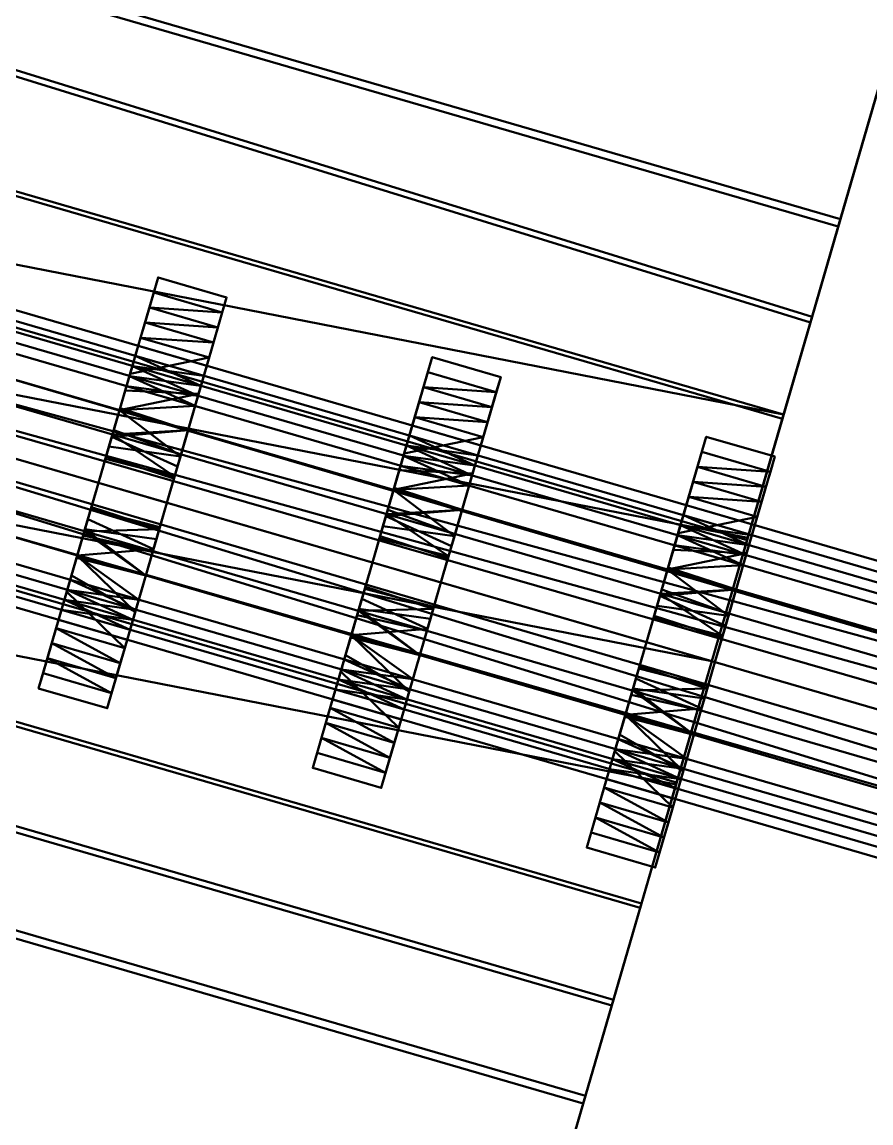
# Model space of a CAD drawing. Header units: inches. Extents: x -1654 to 1344, y -1538 to 36.
# Drawn here: x 183.586 to 186.561, y -534.3 to -530.44 of the extents above; entities that cross this region are included whole.
import ezdxf

# ---------------------------------------------------------------- set-up
doc = ezdxf.new("R2010")
doc.units = ezdxf.units.IN
doc.header["$MEASUREMENT"] = 0
doc.layers.add('M-EQPT', color=2, linetype='Continuous', lineweight=50)

# ---------------------------------------------------------------- blocks, each defined once
blk = doc.blocks.new('Pump - Base Mounted - 100 GPM - 130 Foot Head-855942-_3D_')
at = {"layer": 'M-EQPT'}
mesh = blk.add_polyface(dxfattribs=at)
corners = [(-20, -58, 4), (0, -58, 4), (0, 0, 4), (-20, 0, 4)]
mesh.append_faces([[corners[k] for k in face] for face in [(0, 1, 2, 3)]])
mesh = blk.add_polyface(dxfattribs=at)
corners = [(-20, -58), (-20, -58, 4), (-20, 0, 4), (-20, 0)]
mesh.append_faces([[corners[k] for k in face] for face in [(3, 0, 1, 2)]])
mesh = blk.add_polyface(dxfattribs=at)
corners = [(-19.75, -58), (-20, -58), (-20, 0), (-19.75, 0)]
mesh.append_faces([[corners[k] for k in face] for face in [(3, 0, 1, 2)]])
mesh = blk.add_polyface(dxfattribs=at)
corners = [(-19.75, -58, 3.75), (-19.75, -58), (-19.75, 0), (-19.75, 0, 3.75)]
mesh.append_faces([[corners[k] for k in face] for face in [(3, 0, 1, 2)]])
mesh = blk.add_polyface(dxfattribs=at)
corners = [(-0.25, -58, 3.75), (-19.75, -58, 3.75), (-19.75, 0, 3.75), (-0.25, 0, 3.75)]
mesh.append_faces([[corners[k] for k in face] for face in [(0, 1, 2, 3)]])
mesh = blk.add_polyface(dxfattribs=at)
corners = [(-16.9575, -28, 4.0125), (-16.9575, -32.9888, 4.0125), (-11.6142, -32.9888, 16.233), (-11.6142, -28, 16.233)]
mesh.append_faces([[corners[k] for k in face] for face in [(3, 0, 1, 2)]])
mesh = blk.add_polyface(dxfattribs=at)
corners = [(-16.9288, -32.9888, 4), (-16.9288, -28, 4), (-11.5871, -28, 16.217), (-11.5871, -32.9888, 16.217)]
mesh.append_faces([[corners[k] for k in face] for face in [(0, 1, 2, 3)]])
mesh = blk.add_polyface(dxfattribs=at)
corners = [(-8.3858, -28, 16.233), (-9.0996, -28, 16.8208), (-10, -28, 17.0312), (-10.9004, -28, 16.8208), (-11.6142, -28, 16.233), (-11.6142, -32.9888, 16.233), (-10.9004, -32.9888, 16.8208), (-10, -32.9888, 17.0312), (-9.0996, -32.9888, 16.8208), (-8.3858, -32.9888, 16.233), (-11.2573, -28, 16.5269), (-11.2573, -32.9888, 16.5269), (-10.4502, -28, 16.926), (-10.4502, -32.9888, 16.926), (-8.6543, -28, 16.4541), (-8.7427, -32.9888, 16.5269), (-9.5498, -32.9888, 16.926), (-9.5498, -28, 16.926)]
mesh.append_faces([[corners[k] for k in face] for face in [(14, 15, 9, 0)]], dxfattribs={"vtx0": -1})
mesh.append_faces([[corners[k] for k in face] for face in [(10, 11, 6, 3), (1, 8, 15, 14), (7, 2, 12), (2, 7, 16), (8, 1, 17)]], dxfattribs={"vtx0": -1, "vtx2": -1})
mesh.append_faces([[corners[k] for k in face] for face in [(5, 11, 10, 4)]], dxfattribs={"vtx1": -1})
mesh.append_faces([[corners[k] for k in face] for face in [(6, 13, 3)]], dxfattribs={"vtx1": -1, "vtx2": -1})
mesh.append_faces([[corners[k] for k in face] for face in [(12, 3, 13, 7), (16, 8, 17, 2)]], dxfattribs={"vtx1": -1, "vtx3": -1})
mesh = blk.add_polyface(dxfattribs=at)
corners = [(-8.4129, -32.9888, 16.217), (-9.1151, -32.9888, 16.7936), (-10, -32.9888, 17), (-10.8849, -32.9888, 16.7936), (-11.5871, -32.9888, 16.217), (-11.5871, -28, 16.217), (-10.8849, -28, 16.7936), (-10, -28, 17), (-9.1151, -28, 16.7936), (-8.4129, -28, 16.217), (-11.236, -28, 16.5053), (-11.236, -32.9888, 16.5053), (-10.4424, -28, 16.8968), (-10.4424, -32.9888, 16.8968), (-8.6755, -28, 16.4326), (-8.764, -32.9888, 16.5053), (-9.5576, -32.9888, 16.8968), (-9.5576, -28, 16.8968)]
mesh.append_faces([[corners[k] for k in face] for face in [(0, 15, 14, 9)]], dxfattribs={"vtx1": -1})
mesh.append_faces([[corners[k] for k in face] for face in [(12, 7, 2, 13), (3, 11, 10, 6), (13, 3, 6, 12), (16, 2, 7, 17), (15, 1, 8, 14), (17, 8, 1, 16)]], dxfattribs={"vtx1": -1, "vtx3": -1})
mesh.append_faces([[corners[k] for k in face] for face in [(4, 5, 10, 11)]], dxfattribs={"vtx2": -1})
mesh = blk.add_polyface(dxfattribs=at)
corners = [(-8.4129, -32.9888, 16.217), (-8.4129, -28, 16.217), (-3.0712, -28, 4), (-3.0712, -32.9888, 4)]
mesh.append_faces([[corners[k] for k in face] for face in [(3, 0, 1, 2)]])
mesh = blk.add_polyface(dxfattribs=at)
corners = [(-8.3858, -28, 16.233), (-8.3858, -32.9888, 16.233), (-3.0425, -32.9888, 4.0125), (-3.0425, -28, 4.0125)]
mesh.append_faces([[corners[k] for k in face] for face in [(0, 1, 2, 3)]])
mesh = blk.add_polyface(dxfattribs=at)
corners = [(-10, -30, 15.5), (-10.3536, -30, 15.3536), (-10.5, -30, 15), (-10.3536, -30, 14.6464), (-10, -30, 14.5), (-10, -35, 14.5), (-10.3536, -35, 14.6464), (-10.5, -35, 15), (-10.3536, -35, 15.3536), (-10, -35, 15.5), (-10.154, -35, 14.5638), (-10.1768, -30, 14.5732), (-10.0884, -30, 14.5366), (-10.4268, -30, 14.8232), (-10.4268, -35, 14.8232), (-10.4634, -35, 14.9116), (-10.1768, -35, 15.4268), (-10.1768, -30, 15.4268), (-10.2652, -30, 15.3902), (-10.4268, -35, 15.1768), (-10.4268, -30, 15.1768), (-10.4634, -30, 15.0884), (-10.2538, -35, 14.6051), (-10.3902, -30, 14.7348), (-10.3902, -35, 14.7348), (-10.4634, -30, 14.9116), (-10.077, -30, 15.4681), (-10.0884, -35, 15.4634), (-10.2652, -35, 15.3902), (-10.3902, -30, 15.2652), (-10.3902, -35, 15.2652), (-10.4634, -35, 15.0884), (-10.2652, -30, 14.6098)]
mesh.append_faces([[corners[k] for k in face] for face in [(26, 27, 9, 0)]], dxfattribs={"vtx0": -1})
mesh.append_faces([[corners[k] for k in face] for face in [(28, 18, 1, 8), (7, 2, 25, 15), (23, 24, 14, 13), (21, 31, 19, 20), (17, 16, 27, 26), (2, 7, 31, 21), (3, 6, 24, 23), (20, 19, 30, 29), (18, 28, 16, 17), (15, 25, 13, 14), (29, 30, 8, 1), (32, 22, 6, 3)]], dxfattribs={"vtx0": -1, "vtx2": -1})
mesh.append_faces([[corners[k] for k in face] for face in [(5, 10, 12, 4)]], dxfattribs={"vtx1": -1})
mesh.append_faces([[corners[k] for k in face] for face in [(32, 11, 22)]], dxfattribs={"vtx1": -1, "vtx2": -1})
mesh.append_faces([[corners[k] for k in face] for face in [(10, 22, 11, 12)]], dxfattribs={"vtx1": -1, "vtx3": -1})
mesh = blk.add_polyface(dxfattribs=at)
corners = [(-10, -30, 14.5), (-9.6464, -30, 14.6464), (-9.5, -30, 15), (-9.6464, -30, 15.3536), (-10, -30, 15.5), (-10, -35, 15.5), (-9.6464, -35, 15.3536), (-9.5, -35, 15), (-9.6464, -35, 14.6464), (-10, -35, 14.5), (-9.846, -35, 15.4362), (-9.8232, -30, 15.4268), (-9.9116, -30, 15.4634), (-9.5732, -30, 15.1768), (-9.5732, -35, 15.1768), (-9.5366, -35, 15.0884), (-9.8232, -35, 14.5732), (-9.8232, -30, 14.5732), (-9.7348, -30, 14.6098), (-9.5732, -35, 14.8232), (-9.5732, -30, 14.8232), (-9.5366, -30, 14.9116), (-9.7462, -35, 15.3949), (-9.6098, -30, 15.2652), (-9.6098, -35, 15.2652), (-9.5366, -30, 15.0884), (-9.923, -30, 14.5319), (-9.9116, -35, 14.5366), (-9.7348, -35, 14.6098), (-9.6098, -30, 14.7348), (-9.6098, -35, 14.7348), (-9.5366, -35, 14.9116), (-9.7348, -30, 15.3902)]
mesh.append_faces([[corners[k] for k in face] for face in [(26, 27, 9, 0)]], dxfattribs={"vtx0": -1})
mesh.append_faces([[corners[k] for k in face] for face in [(7, 2, 25, 15), (23, 24, 14, 13), (15, 25, 13, 14), (3, 6, 24, 23), (17, 16, 27, 26), (2, 7, 31, 21), (1, 8, 28, 18), (18, 28, 16, 17), (20, 19, 30, 29), (21, 31, 19, 20), (29, 30, 8, 1), (32, 22, 6, 3)]], dxfattribs={"vtx0": -1, "vtx2": -1})
mesh.append_faces([[corners[k] for k in face] for face in [(32, 11, 22)]], dxfattribs={"vtx1": -1, "vtx2": -1})
mesh.append_faces([[corners[k] for k in face] for face in [(10, 22, 11, 12)]], dxfattribs={"vtx1": -1, "vtx3": -1})
mesh.append_faces([[corners[k] for k in face] for face in [(12, 4, 5, 10)]], dxfattribs={"vtx3": -1})
mesh = blk.add_polyface(dxfattribs=at)
corners = [(-10, -30.75, 15.75), (-10.5303, -30.75, 15.5303), (-10.75, -30.75, 15), (-10.5303, -30.75, 14.4697), (-10, -30.75, 14.25), (-10, -31, 14.25), (-10.5303, -31, 14.4697), (-10.75, -31, 15), (-10.5303, -31, 15.5303), (-10, -31, 15.75), (-10.3376, -30.75, 14.3898), (-10.2652, -31, 14.3598), (-10.3977, -31, 14.4148), (-10.6402, -30.75, 14.7348), (-10.6402, -31, 14.7348), (-10.6951, -31, 14.8674), (-10.2652, -30.75, 15.6402), (-10.2652, -31, 15.6402), (-10.1688, -31, 15.6801), (-10.6402, -31, 15.2652), (-10.6402, -30.75, 15.2652), (-10.6951, -30.75, 15.1326), (-10.1688, -30.75, 14.3199), (-10.5852, -31, 14.6023), (-10.5852, -30.75, 14.6023), (-10.6951, -30.75, 14.8674), (-10.3977, -30.75, 15.5852), (-10.3977, -31, 15.5852), (-10.1326, -30.75, 15.6951), (-10.5852, -31, 15.3977), (-10.5852, -30.75, 15.3977), (-10.6951, -31, 15.1326), (-10.1326, -31, 14.3049)]
mesh.append_faces([[corners[k] for k in face] for face in [(28, 18, 9, 0), (32, 22, 4, 5)]], dxfattribs={"vtx0": -1})
mesh.append_faces([[corners[k] for k in face] for face in [(30, 19, 29, 1), (26, 8, 27, 16), (19, 30, 20, 31), (31, 20, 21)]], dxfattribs={"vtx0": -1, "vtx2": -1})
mesh.append_faces([[corners[k] for k in face] for face in [(17, 18, 16, 27), (26, 1, 8), (28, 16, 18), (29, 8, 1), (32, 11, 22)]], dxfattribs={"vtx1": -1, "vtx2": -1})
mesh.append_faces([[corners[k] for k in face] for face in [(12, 6, 3, 10), (11, 12, 10, 22), (15, 7, 2, 25), (13, 24, 23, 14), (7, 31, 21, 2), (25, 13, 14, 15), (24, 3, 6, 23)]], dxfattribs={"vtx1": -1, "vtx3": -1})
mesh = blk.add_polyface(dxfattribs=at)
corners = [(-10, -30.75, 15.5), (-10.3536, -30.75, 15.3536), (-10.5, -30.75, 15), (-10.3536, -30.75, 14.6464), (-10, -30.75, 14.5), (-10, -30.75, 14.25), (-10.5303, -30.75, 14.4697), (-10.75, -30.75, 15), (-10.5303, -30.75, 15.5303), (-10, -30.75, 15.75)]
mesh.append_faces([[corners[k] for k in face] for face in [(3, 6, 7, 2)]], dxfattribs={"vtx0": -1, "vtx2": -1})
mesh.append_faces([[corners[k] for k in face] for face in [(7, 8, 1, 2)]], dxfattribs={"vtx1": -1, "vtx3": -1})
mesh.append_faces([[corners[k] for k in face] for face in [(4, 5, 6, 3)]], dxfattribs={"vtx2": -1})
mesh.append_faces([[corners[k] for k in face] for face in [(8, 9, 0, 1)]], dxfattribs={"vtx3": -1})
mesh = blk.add_polyface(dxfattribs=at)
corners = [(-10, -31, 15.5), (-10.3536, -31, 15.3536), (-10.5, -31, 15), (-10.3536, -31, 14.6464), (-10, -31, 14.5), (-10, -30.75, 14.5), (-10.3536, -30.75, 14.6464), (-10.5, -30.75, 15), (-10.3536, -30.75, 15.3536), (-10, -30.75, 15.5), (-10.1925, -30.75, 14.5797), (-10.1768, -31, 14.5732), (-10.2652, -31, 14.6098), (-10.4268, -30.75, 14.8232), (-10.4268, -31, 14.8232), (-10.4634, -31, 14.9116), (-10.1768, -30.75, 15.4268), (-10.1768, -31, 15.4268), (-10.0962, -31, 15.4601), (-10.4268, -31, 15.1768), (-10.4268, -30.75, 15.1768), (-10.4634, -30.75, 15.0884), (-10.0962, -30.75, 14.5399), (-10.0884, -31, 14.5366), (-10.273, -30.75, 14.6131), (-10.3902, -30.75, 14.7348), (-10.3902, -31, 14.7348), (-10.4634, -30.75, 14.9116), (-10.2652, -30.75, 15.3902), (-10.2652, -31, 15.3902), (-10.0884, -30.75, 15.4634), (-10.3902, -31, 15.2652), (-10.3902, -30.75, 15.2652), (-10.4634, -31, 15.0884)]
mesh.append_faces([[corners[k] for k in face] for face in [(7, 2, 15, 27), (21, 33, 2, 7), (3, 6, 25), (1, 8, 28), (18, 16, 30), (8, 1, 31)]], dxfattribs={"vtx0": -1, "vtx2": -1})
mesh.append_faces([[corners[k] for k in face] for face in [(16, 18, 17, 29)]], dxfattribs={"vtx0": -1, "vtx3": -1})
mesh.append_faces([[corners[k] for k in face] for face in [(0, 18, 30, 9)]], dxfattribs={"vtx1": -1})
mesh.append_faces([[corners[k] for k in face] for face in [(15, 14, 27), (21, 20, 33)]], dxfattribs={"vtx1": -1, "vtx2": -1})
mesh.append_faces([[corners[k] for k in face] for face in [(24, 6, 3, 12), (10, 24, 12, 11), (26, 3, 25, 13), (31, 19, 32, 8), (13, 27, 14, 26), (29, 1, 28, 16), (11, 23, 22, 10), (20, 32, 19, 33)]], dxfattribs={"vtx1": -1, "vtx3": -1})
mesh.append_faces([[corners[k] for k in face] for face in [(23, 4, 5, 22)]], dxfattribs={"vtx3": -1})
mesh = blk.add_polyface(dxfattribs=at)
corners = [(-10, -31, 14.5), (-9.6464, -31, 14.6464), (-9.5, -31, 15), (-9.6464, -31, 15.3536), (-10, -31, 15.5), (-10, -30.75, 15.5), (-9.6464, -30.75, 15.3536), (-9.5, -30.75, 15), (-9.6464, -30.75, 14.6464), (-10, -30.75, 14.5), (-9.8075, -30.75, 15.4203), (-9.8232, -31, 15.4268), (-9.7348, -31, 15.3902), (-9.5732, -30.75, 15.1768), (-9.5732, -31, 15.1768), (-9.5366, -31, 15.0884), (-9.8232, -30.75, 14.5732), (-9.8232, -31, 14.5732), (-9.9038, -31, 14.5399), (-9.5732, -31, 14.8232), (-9.5732, -30.75, 14.8232), (-9.5366, -30.75, 14.9116), (-9.9038, -30.75, 15.4601), (-9.9116, -31, 15.4634), (-9.727, -30.75, 15.3869), (-9.6098, -30.75, 15.2652), (-9.6098, -31, 15.2652), (-9.5366, -30.75, 15.0884), (-9.7348, -30.75, 14.6098), (-9.7348, -31, 14.6098), (-9.9116, -30.75, 14.5366), (-9.6098, -31, 14.7348), (-9.6098, -30.75, 14.7348), (-9.5366, -31, 14.9116)]
mesh.append_faces([[corners[k] for k in face] for face in [(7, 2, 15, 27), (21, 33, 2, 7), (3, 6, 25), (1, 8, 28), (18, 16, 30), (8, 1, 31)]], dxfattribs={"vtx0": -1, "vtx2": -1})
mesh.append_faces([[corners[k] for k in face] for face in [(16, 18, 17, 29)]], dxfattribs={"vtx0": -1, "vtx3": -1})
mesh.append_faces([[corners[k] for k in face] for face in [(0, 18, 30, 9)]], dxfattribs={"vtx1": -1})
mesh.append_faces([[corners[k] for k in face] for face in [(15, 14, 27), (21, 20, 33)]], dxfattribs={"vtx1": -1, "vtx2": -1})
mesh.append_faces([[corners[k] for k in face] for face in [(24, 6, 3, 12), (10, 24, 12, 11), (26, 3, 25, 13), (31, 19, 32, 8), (13, 27, 14, 26), (29, 1, 28, 16), (11, 23, 22, 10), (20, 32, 19, 33)]], dxfattribs={"vtx1": -1, "vtx3": -1})
mesh.append_faces([[corners[k] for k in face] for face in [(23, 4, 5, 22)]], dxfattribs={"vtx3": -1})
mesh = blk.add_polyface(dxfattribs=at)
corners = [(-10, -30.75, 14.25), (-9.4697, -30.75, 14.4697), (-9.25, -30.75, 15), (-9.4697, -30.75, 15.5303), (-10, -30.75, 15.75), (-10, -31, 15.75), (-9.4697, -31, 15.5303), (-9.25, -31, 15), (-9.4697, -31, 14.4697), (-10, -31, 14.25), (-9.6624, -30.75, 15.6102), (-9.7348, -31, 15.6402), (-9.6023, -31, 15.5852), (-9.3598, -30.75, 15.2652), (-9.3598, -31, 15.2652), (-9.3049, -31, 15.1326), (-9.7348, -30.75, 14.3598), (-9.7348, -31, 14.3598), (-9.8312, -31, 14.3199), (-9.3598, -31, 14.7348), (-9.3598, -30.75, 14.7348), (-9.3049, -30.75, 14.8674), (-9.8312, -30.75, 15.6801), (-9.4148, -31, 15.3977), (-9.4148, -30.75, 15.3977), (-9.3049, -30.75, 15.1326), (-9.6023, -30.75, 14.4148), (-9.6023, -31, 14.4148), (-9.8674, -30.75, 14.3049), (-9.4148, -31, 14.6023), (-9.4148, -30.75, 14.6023), (-9.3049, -31, 14.8674), (-9.8674, -31, 15.6951)]
mesh.append_faces([[corners[k] for k in face] for face in [(28, 18, 9, 0), (32, 22, 4, 5)]], dxfattribs={"vtx0": -1})
mesh.append_faces([[corners[k] for k in face] for face in [(30, 19, 29, 1), (26, 8, 27, 16), (19, 30, 20, 31), (31, 20, 21)]], dxfattribs={"vtx0": -1, "vtx2": -1})
mesh.append_faces([[corners[k] for k in face] for face in [(17, 18, 16, 27), (26, 1, 8), (28, 16, 18), (29, 8, 1), (32, 11, 22)]], dxfattribs={"vtx1": -1, "vtx2": -1})
mesh.append_faces([[corners[k] for k in face] for face in [(12, 6, 3, 10), (11, 12, 10, 22), (15, 7, 2, 25), (13, 24, 23, 14), (7, 31, 21, 2), (25, 13, 14, 15), (24, 3, 6, 23)]], dxfattribs={"vtx1": -1, "vtx3": -1})
mesh = blk.add_polyface(dxfattribs=at)
corners = [(-10, -30.75, 14.5), (-9.6464, -30.75, 14.6464), (-9.5, -30.75, 15), (-9.6464, -30.75, 15.3536), (-10, -30.75, 15.5), (-10, -30.75, 15.75), (-9.4697, -30.75, 15.5303), (-9.25, -30.75, 15), (-9.4697, -30.75, 14.4697), (-10, -30.75, 14.25)]
mesh.append_faces([[corners[k] for k in face] for face in [(7, 2, 3, 6)]], dxfattribs={"vtx0": -1, "vtx2": -1})
mesh.append_faces([[corners[k] for k in face] for face in [(0, 1, 8, 9)]], dxfattribs={"vtx1": -1})
mesh.append_faces([[corners[k] for k in face] for face in [(7, 8, 1, 2)]], dxfattribs={"vtx1": -1, "vtx3": -1})
mesh.append_faces([[corners[k] for k in face] for face in [(4, 5, 6, 3)]], dxfattribs={"vtx2": -1})
mesh = blk.add_polyface(dxfattribs=at)
corners = [(-10, -31, 15.75), (-10.5303, -31, 15.5303), (-10.75, -31, 15), (-10.5303, -31, 14.4697), (-10, -31, 14.25), (-10, -31, 14.5), (-10.3536, -31, 14.6464), (-10.5, -31, 15), (-10.3536, -31, 15.3536), (-10, -31, 15.5)]
mesh.append_faces([[corners[k] for k in face] for face in [(8, 1, 2, 7)]], dxfattribs={"vtx0": -1, "vtx2": -1})
mesh.append_faces([[corners[k] for k in face] for face in [(2, 3, 6, 7)]], dxfattribs={"vtx1": -1, "vtx3": -1})
mesh.append_faces([[corners[k] for k in face] for face in [(9, 0, 1, 8)]], dxfattribs={"vtx2": -1})
mesh.append_faces([[corners[k] for k in face] for face in [(3, 4, 5, 6)]], dxfattribs={"vtx3": -1})
mesh = blk.add_polyface(dxfattribs=at)
corners = [(-10, -31, 14.25), (-9.4697, -31, 14.4697), (-9.25, -31, 15), (-9.4697, -31, 15.5303), (-10, -31, 15.75), (-10, -31, 15.5), (-9.6464, -31, 15.3536), (-9.5, -31, 15), (-9.6464, -31, 14.6464), (-10, -31, 14.5)]
mesh.append_faces([[corners[k] for k in face] for face in [(1, 8, 9, 0)]], dxfattribs={"vtx0": -1})
mesh.append_faces([[corners[k] for k in face] for face in [(8, 1, 2, 7)]], dxfattribs={"vtx0": -1, "vtx2": -1})
mesh.append_faces([[corners[k] for k in face] for face in [(6, 7, 2, 3)]], dxfattribs={"vtx1": -1, "vtx3": -1})
mesh.append_faces([[corners[k] for k in face] for face in [(3, 4, 5, 6)]], dxfattribs={"vtx3": -1})
mesh = blk.add_polyface(dxfattribs=at)
corners = [(-10, -31.75, 15.75), (-10.5303, -31.75, 15.5303), (-10.75, -31.75, 15), (-10.5303, -31.75, 14.4697), (-10, -31.75, 14.25), (-10, -32, 14.25), (-10.5303, -32, 14.4697), (-10.75, -32, 15), (-10.5303, -32, 15.5303), (-10, -32, 15.75), (-10.3376, -31.75, 14.3898), (-10.2652, -32, 14.3598), (-10.3977, -32, 14.4148), (-10.6402, -31.75, 14.7348), (-10.6402, -32, 14.7348), (-10.6951, -32, 14.8674), (-10.2652, -31.75, 15.6402), (-10.2652, -32, 15.6402), (-10.1688, -32, 15.6801), (-10.6402, -32, 15.2652), (-10.6402, -31.75, 15.2652), (-10.6951, -31.75, 15.1326), (-10.1688, -31.75, 14.3199), (-10.5852, -32, 14.6023), (-10.5852, -31.75, 14.6023), (-10.6951, -31.75, 14.8674), (-10.3977, -31.75, 15.5852), (-10.3977, -32, 15.5852), (-10.1326, -31.75, 15.6951), (-10.5852, -32, 15.3977), (-10.5852, -31.75, 15.3977), (-10.6951, -32, 15.1326), (-10.1326, -32, 14.3049)]
mesh.append_faces([[corners[k] for k in face] for face in [(28, 18, 9, 0), (32, 22, 4, 5)]], dxfattribs={"vtx0": -1})
mesh.append_faces([[corners[k] for k in face] for face in [(30, 19, 29, 1), (26, 8, 27, 16), (19, 30, 20, 31), (31, 20, 21)]], dxfattribs={"vtx0": -1, "vtx2": -1})
mesh.append_faces([[corners[k] for k in face] for face in [(17, 18, 16, 27), (26, 1, 8), (28, 16, 18), (29, 8, 1), (32, 11, 22)]], dxfattribs={"vtx1": -1, "vtx2": -1})
mesh.append_faces([[corners[k] for k in face] for face in [(12, 6, 3, 10), (11, 12, 10, 22), (15, 7, 2, 25), (13, 24, 23, 14), (7, 31, 21, 2), (25, 13, 14, 15), (24, 3, 6, 23)]], dxfattribs={"vtx1": -1, "vtx3": -1})
mesh = blk.add_polyface(dxfattribs=at)
corners = [(-10, -31.75, 15.5), (-10.3536, -31.75, 15.3536), (-10.5, -31.75, 15), (-10.3536, -31.75, 14.6464), (-10, -31.75, 14.5), (-10, -31.75, 14.25), (-10.5303, -31.75, 14.4697), (-10.75, -31.75, 15), (-10.5303, -31.75, 15.5303), (-10, -31.75, 15.75)]
mesh.append_faces([[corners[k] for k in face] for face in [(3, 6, 7, 2)]], dxfattribs={"vtx0": -1, "vtx2": -1})
mesh.append_faces([[corners[k] for k in face] for face in [(7, 8, 1, 2)]], dxfattribs={"vtx1": -1, "vtx3": -1})
mesh.append_faces([[corners[k] for k in face] for face in [(4, 5, 6, 3)]], dxfattribs={"vtx2": -1})
mesh.append_faces([[corners[k] for k in face] for face in [(8, 9, 0, 1)]], dxfattribs={"vtx3": -1})
mesh = blk.add_polyface(dxfattribs=at)
corners = [(-10, -32, 15.5), (-10.3536, -32, 15.3536), (-10.5, -32, 15), (-10.3536, -32, 14.6464), (-10, -32, 14.5), (-10, -31.75, 14.5), (-10.3536, -31.75, 14.6464), (-10.5, -31.75, 15), (-10.3536, -31.75, 15.3536), (-10, -31.75, 15.5), (-10.1925, -31.75, 14.5797), (-10.1768, -32, 14.5732), (-10.2652, -32, 14.6098), (-10.4268, -31.75, 14.8232), (-10.4268, -32, 14.8232), (-10.4634, -32, 14.9116), (-10.1768, -31.75, 15.4268), (-10.1768, -32, 15.4268), (-10.0962, -32, 15.4601), (-10.4268, -32, 15.1768), (-10.4268, -31.75, 15.1768), (-10.4634, -31.75, 15.0884), (-10.0962, -31.75, 14.5399), (-10.0884, -32, 14.5366), (-10.273, -31.75, 14.6131), (-10.3902, -31.75, 14.7348), (-10.3902, -32, 14.7348), (-10.4634, -31.75, 14.9116), (-10.2652, -31.75, 15.3902), (-10.2652, -32, 15.3902), (-10.0884, -31.75, 15.4634), (-10.3902, -32, 15.2652), (-10.3902, -31.75, 15.2652), (-10.4634, -32, 15.0884)]
mesh.append_faces([[corners[k] for k in face] for face in [(7, 2, 15, 27), (21, 33, 2, 7), (3, 6, 25), (1, 8, 28), (18, 16, 30), (8, 1, 31)]], dxfattribs={"vtx0": -1, "vtx2": -1})
mesh.append_faces([[corners[k] for k in face] for face in [(16, 18, 17, 29)]], dxfattribs={"vtx0": -1, "vtx3": -1})
mesh.append_faces([[corners[k] for k in face] for face in [(0, 18, 30, 9)]], dxfattribs={"vtx1": -1})
mesh.append_faces([[corners[k] for k in face] for face in [(15, 14, 27), (21, 20, 33)]], dxfattribs={"vtx1": -1, "vtx2": -1})
mesh.append_faces([[corners[k] for k in face] for face in [(24, 6, 3, 12), (10, 24, 12, 11), (26, 3, 25, 13), (31, 19, 32, 8), (13, 27, 14, 26), (29, 1, 28, 16), (11, 23, 22, 10), (20, 32, 19, 33)]], dxfattribs={"vtx1": -1, "vtx3": -1})
mesh.append_faces([[corners[k] for k in face] for face in [(23, 4, 5, 22)]], dxfattribs={"vtx3": -1})
mesh = blk.add_polyface(dxfattribs=at)
corners = [(-10, -32, 14.5), (-9.6464, -32, 14.6464), (-9.5, -32, 15), (-9.6464, -32, 15.3536), (-10, -32, 15.5), (-10, -31.75, 15.5), (-9.6464, -31.75, 15.3536), (-9.5, -31.75, 15), (-9.6464, -31.75, 14.6464), (-10, -31.75, 14.5), (-9.8075, -31.75, 15.4203), (-9.8232, -32, 15.4268), (-9.7348, -32, 15.3902), (-9.5732, -31.75, 15.1768), (-9.5732, -32, 15.1768), (-9.5366, -32, 15.0884), (-9.8232, -31.75, 14.5732), (-9.8232, -32, 14.5732), (-9.9038, -32, 14.5399), (-9.5732, -32, 14.8232), (-9.5732, -31.75, 14.8232), (-9.5366, -31.75, 14.9116), (-9.9038, -31.75, 15.4601), (-9.9116, -32, 15.4634), (-9.727, -31.75, 15.3869), (-9.6098, -31.75, 15.2652), (-9.6098, -32, 15.2652), (-9.5366, -31.75, 15.0884), (-9.7348, -31.75, 14.6098), (-9.7348, -32, 14.6098), (-9.9116, -31.75, 14.5366), (-9.6098, -32, 14.7348), (-9.6098, -31.75, 14.7348), (-9.5366, -32, 14.9116)]
mesh.append_faces([[corners[k] for k in face] for face in [(7, 2, 15, 27), (21, 33, 2, 7), (3, 6, 25), (1, 8, 28), (18, 16, 30), (8, 1, 31)]], dxfattribs={"vtx0": -1, "vtx2": -1})
mesh.append_faces([[corners[k] for k in face] for face in [(16, 18, 17, 29)]], dxfattribs={"vtx0": -1, "vtx3": -1})
mesh.append_faces([[corners[k] for k in face] for face in [(0, 18, 30, 9)]], dxfattribs={"vtx1": -1})
mesh.append_faces([[corners[k] for k in face] for face in [(15, 14, 27), (21, 20, 33)]], dxfattribs={"vtx1": -1, "vtx2": -1})
mesh.append_faces([[corners[k] for k in face] for face in [(24, 6, 3, 12), (10, 24, 12, 11), (26, 3, 25, 13), (31, 19, 32, 8), (13, 27, 14, 26), (29, 1, 28, 16), (11, 23, 22, 10), (20, 32, 19, 33)]], dxfattribs={"vtx1": -1, "vtx3": -1})
mesh.append_faces([[corners[k] for k in face] for face in [(23, 4, 5, 22)]], dxfattribs={"vtx3": -1})
mesh = blk.add_polyface(dxfattribs=at)
corners = [(-10, -31.75, 14.25), (-9.4697, -31.75, 14.4697), (-9.25, -31.75, 15), (-9.4697, -31.75, 15.5303), (-10, -31.75, 15.75), (-10, -32, 15.75), (-9.4697, -32, 15.5303), (-9.25, -32, 15), (-9.4697, -32, 14.4697), (-10, -32, 14.25), (-9.6624, -31.75, 15.6102), (-9.7348, -32, 15.6402), (-9.6023, -32, 15.5852), (-9.3598, -31.75, 15.2652), (-9.3598, -32, 15.2652), (-9.3049, -32, 15.1326), (-9.7348, -31.75, 14.3598), (-9.7348, -32, 14.3598), (-9.8312, -32, 14.3199), (-9.3598, -32, 14.7348), (-9.3598, -31.75, 14.7348), (-9.3049, -31.75, 14.8674), (-9.8312, -31.75, 15.6801), (-9.4148, -32, 15.3977), (-9.4148, -31.75, 15.3977), (-9.3049, -31.75, 15.1326), (-9.6023, -31.75, 14.4148), (-9.6023, -32, 14.4148), (-9.8674, -31.75, 14.3049), (-9.4148, -32, 14.6023), (-9.4148, -31.75, 14.6023), (-9.3049, -32, 14.8674), (-9.8674, -32, 15.6951)]
mesh.append_faces([[corners[k] for k in face] for face in [(28, 18, 9, 0), (32, 22, 4, 5)]], dxfattribs={"vtx0": -1})
mesh.append_faces([[corners[k] for k in face] for face in [(30, 19, 29, 1), (26, 8, 27, 16), (19, 30, 20, 31), (31, 20, 21)]], dxfattribs={"vtx0": -1, "vtx2": -1})
mesh.append_faces([[corners[k] for k in face] for face in [(17, 18, 16, 27), (26, 1, 8), (28, 16, 18), (29, 8, 1), (32, 11, 22)]], dxfattribs={"vtx1": -1, "vtx2": -1})
mesh.append_faces([[corners[k] for k in face] for face in [(12, 6, 3, 10), (11, 12, 10, 22), (15, 7, 2, 25), (13, 24, 23, 14), (7, 31, 21, 2), (25, 13, 14, 15), (24, 3, 6, 23)]], dxfattribs={"vtx1": -1, "vtx3": -1})
mesh = blk.add_polyface(dxfattribs=at)
corners = [(-10, -31.75, 14.5), (-9.6464, -31.75, 14.6464), (-9.5, -31.75, 15), (-9.6464, -31.75, 15.3536), (-10, -31.75, 15.5), (-10, -31.75, 15.75), (-9.4697, -31.75, 15.5303), (-9.25, -31.75, 15), (-9.4697, -31.75, 14.4697), (-10, -31.75, 14.25)]
mesh.append_faces([[corners[k] for k in face] for face in [(7, 2, 3, 6)]], dxfattribs={"vtx0": -1, "vtx2": -1})
mesh.append_faces([[corners[k] for k in face] for face in [(0, 1, 8, 9)]], dxfattribs={"vtx1": -1})
mesh.append_faces([[corners[k] for k in face] for face in [(7, 8, 1, 2)]], dxfattribs={"vtx1": -1, "vtx3": -1})
mesh.append_faces([[corners[k] for k in face] for face in [(4, 5, 6, 3)]], dxfattribs={"vtx2": -1})
mesh = blk.add_polyface(dxfattribs=at)
corners = [(-10, -32, 15.75), (-10.5303, -32, 15.5303), (-10.75, -32, 15), (-10.5303, -32, 14.4697), (-10, -32, 14.25), (-10, -32, 14.5), (-10.3536, -32, 14.6464), (-10.5, -32, 15), (-10.3536, -32, 15.3536), (-10, -32, 15.5)]
mesh.append_faces([[corners[k] for k in face] for face in [(8, 1, 2, 7)]], dxfattribs={"vtx0": -1, "vtx2": -1})
mesh.append_faces([[corners[k] for k in face] for face in [(2, 3, 6, 7)]], dxfattribs={"vtx1": -1, "vtx3": -1})
mesh.append_faces([[corners[k] for k in face] for face in [(9, 0, 1, 8)]], dxfattribs={"vtx2": -1})
mesh.append_faces([[corners[k] for k in face] for face in [(3, 4, 5, 6)]], dxfattribs={"vtx3": -1})
mesh = blk.add_polyface(dxfattribs=at)
corners = [(-10, -32, 14.25), (-9.4697, -32, 14.4697), (-9.25, -32, 15), (-9.4697, -32, 15.5303), (-10, -32, 15.75), (-10, -32, 15.5), (-9.6464, -32, 15.3536), (-9.5, -32, 15), (-9.6464, -32, 14.6464), (-10, -32, 14.5)]
mesh.append_faces([[corners[k] for k in face] for face in [(1, 8, 9, 0)]], dxfattribs={"vtx0": -1})
mesh.append_faces([[corners[k] for k in face] for face in [(8, 1, 2, 7)]], dxfattribs={"vtx0": -1, "vtx2": -1})
mesh.append_faces([[corners[k] for k in face] for face in [(6, 7, 2, 3)]], dxfattribs={"vtx1": -1, "vtx3": -1})
mesh.append_faces([[corners[k] for k in face] for face in [(3, 4, 5, 6)]], dxfattribs={"vtx3": -1})
mesh = blk.add_polyface(dxfattribs=at)
corners = [(-10, -32.75, 15.75), (-10.5303, -32.75, 15.5303), (-10.75, -32.75, 15), (-10.5303, -32.75, 14.4697), (-10, -32.75, 14.25), (-10, -33, 14.25), (-10.5303, -33, 14.4697), (-10.75, -33, 15), (-10.5303, -33, 15.5303), (-10, -33, 15.75), (-10.3376, -32.75, 14.3898), (-10.2652, -33, 14.3598), (-10.3977, -33, 14.4148), (-10.6402, -32.75, 14.7348), (-10.6402, -33, 14.7348), (-10.6951, -33, 14.8674), (-10.2652, -32.75, 15.6402), (-10.2652, -33, 15.6402), (-10.1688, -33, 15.6801), (-10.6402, -33, 15.2652), (-10.6402, -32.75, 15.2652), (-10.6951, -32.75, 15.1326), (-10.1688, -32.75, 14.3199), (-10.5852, -33, 14.6023), (-10.5852, -32.75, 14.6023), (-10.6951, -32.75, 14.8674), (-10.3977, -32.75, 15.5852), (-10.3977, -33, 15.5852), (-10.1326, -32.75, 15.6951), (-10.5852, -33, 15.3977), (-10.5852, -32.75, 15.3977), (-10.6951, -33, 15.1326), (-10.1326, -33, 14.3049)]
mesh.append_faces([[corners[k] for k in face] for face in [(28, 18, 9, 0), (32, 22, 4, 5)]], dxfattribs={"vtx0": -1})
mesh.append_faces([[corners[k] for k in face] for face in [(30, 19, 29, 1), (26, 8, 27, 16), (19, 30, 20, 31), (31, 20, 21)]], dxfattribs={"vtx0": -1, "vtx2": -1})
mesh.append_faces([[corners[k] for k in face] for face in [(17, 18, 16, 27), (26, 1, 8), (28, 16, 18), (29, 8, 1), (32, 11, 22)]], dxfattribs={"vtx1": -1, "vtx2": -1})
mesh.append_faces([[corners[k] for k in face] for face in [(12, 6, 3, 10), (11, 12, 10, 22), (15, 7, 2, 25), (13, 24, 23, 14), (7, 31, 21, 2), (25, 13, 14, 15), (24, 3, 6, 23)]], dxfattribs={"vtx1": -1, "vtx3": -1})
mesh = blk.add_polyface(dxfattribs=at)
corners = [(-10, -32.75, 15.5), (-10.3536, -32.75, 15.3536), (-10.5, -32.75, 15), (-10.3536, -32.75, 14.6464), (-10, -32.75, 14.5), (-10, -32.75, 14.25), (-10.5303, -32.75, 14.4697), (-10.75, -32.75, 15), (-10.5303, -32.75, 15.5303), (-10, -32.75, 15.75)]
mesh.append_faces([[corners[k] for k in face] for face in [(3, 6, 7, 2)]], dxfattribs={"vtx0": -1, "vtx2": -1})
mesh.append_faces([[corners[k] for k in face] for face in [(7, 8, 1, 2)]], dxfattribs={"vtx1": -1, "vtx3": -1})
mesh.append_faces([[corners[k] for k in face] for face in [(4, 5, 6, 3)]], dxfattribs={"vtx2": -1})
mesh.append_faces([[corners[k] for k in face] for face in [(8, 9, 0, 1)]], dxfattribs={"vtx3": -1})
mesh = blk.add_polyface(dxfattribs=at)
corners = [(-10, -33, 15.5), (-10.3536, -33, 15.3536), (-10.5, -33, 15), (-10.3536, -33, 14.6464), (-10, -33, 14.5), (-10, -32.75, 14.5), (-10.3536, -32.75, 14.6464), (-10.5, -32.75, 15), (-10.3536, -32.75, 15.3536), (-10, -32.75, 15.5), (-10.1925, -32.75, 14.5797), (-10.1768, -33, 14.5732), (-10.2652, -33, 14.6098), (-10.4268, -32.75, 14.8232), (-10.4268, -33, 14.8232), (-10.4634, -33, 14.9116), (-10.1768, -32.75, 15.4268), (-10.1768, -33, 15.4268), (-10.0962, -33, 15.4601), (-10.4268, -33, 15.1768), (-10.4268, -32.75, 15.1768), (-10.4634, -32.75, 15.0884), (-10.0962, -32.75, 14.5399), (-10.0884, -33, 14.5366), (-10.273, -32.75, 14.6131), (-10.3902, -32.75, 14.7348), (-10.3902, -33, 14.7348), (-10.4634, -32.75, 14.9116), (-10.2652, -32.75, 15.3902), (-10.2652, -33, 15.3902), (-10.0884, -32.75, 15.4634), (-10.3902, -33, 15.2652), (-10.3902, -32.75, 15.2652), (-10.4634, -33, 15.0884)]
mesh.append_faces([[corners[k] for k in face] for face in [(7, 2, 15, 27), (21, 33, 2, 7), (3, 6, 25), (1, 8, 28), (18, 16, 30), (8, 1, 31)]], dxfattribs={"vtx0": -1, "vtx2": -1})
mesh.append_faces([[corners[k] for k in face] for face in [(16, 18, 17, 29)]], dxfattribs={"vtx0": -1, "vtx3": -1})
mesh.append_faces([[corners[k] for k in face] for face in [(0, 18, 30, 9)]], dxfattribs={"vtx1": -1})
mesh.append_faces([[corners[k] for k in face] for face in [(15, 14, 27), (21, 20, 33)]], dxfattribs={"vtx1": -1, "vtx2": -1})
mesh.append_faces([[corners[k] for k in face] for face in [(24, 6, 3, 12), (10, 24, 12, 11), (26, 3, 25, 13), (31, 19, 32, 8), (13, 27, 14, 26), (29, 1, 28, 16), (11, 23, 22, 10), (20, 32, 19, 33)]], dxfattribs={"vtx1": -1, "vtx3": -1})
mesh.append_faces([[corners[k] for k in face] for face in [(23, 4, 5, 22)]], dxfattribs={"vtx3": -1})
mesh = blk.add_polyface(dxfattribs=at)
corners = [(-10, -33, 14.5), (-9.6464, -33, 14.6464), (-9.5, -33, 15), (-9.6464, -33, 15.3536), (-10, -33, 15.5), (-10, -32.75, 15.5), (-9.6464, -32.75, 15.3536), (-9.5, -32.75, 15), (-9.6464, -32.75, 14.6464), (-10, -32.75, 14.5), (-9.8075, -32.75, 15.4203), (-9.8232, -33, 15.4268), (-9.7348, -33, 15.3902), (-9.5732, -32.75, 15.1768), (-9.5732, -33, 15.1768), (-9.5366, -33, 15.0884), (-9.8232, -32.75, 14.5732), (-9.8232, -33, 14.5732), (-9.9038, -33, 14.5399), (-9.5732, -33, 14.8232), (-9.5732, -32.75, 14.8232), (-9.5366, -32.75, 14.9116), (-9.9038, -32.75, 15.4601), (-9.9116, -33, 15.4634), (-9.727, -32.75, 15.3869), (-9.6098, -32.75, 15.2652), (-9.6098, -33, 15.2652), (-9.5366, -32.75, 15.0884), (-9.7348, -32.75, 14.6098), (-9.7348, -33, 14.6098), (-9.9116, -32.75, 14.5366), (-9.6098, -33, 14.7348), (-9.6098, -32.75, 14.7348), (-9.5366, -33, 14.9116)]
mesh.append_faces([[corners[k] for k in face] for face in [(7, 2, 15, 27), (21, 33, 2, 7), (3, 6, 25), (1, 8, 28), (18, 16, 30), (8, 1, 31)]], dxfattribs={"vtx0": -1, "vtx2": -1})
mesh.append_faces([[corners[k] for k in face] for face in [(16, 18, 17, 29)]], dxfattribs={"vtx0": -1, "vtx3": -1})
mesh.append_faces([[corners[k] for k in face] for face in [(0, 18, 30, 9)]], dxfattribs={"vtx1": -1})
mesh.append_faces([[corners[k] for k in face] for face in [(15, 14, 27), (21, 20, 33)]], dxfattribs={"vtx1": -1, "vtx2": -1})
mesh.append_faces([[corners[k] for k in face] for face in [(24, 6, 3, 12), (10, 24, 12, 11), (26, 3, 25, 13), (31, 19, 32, 8), (13, 27, 14, 26), (29, 1, 28, 16), (11, 23, 22, 10), (20, 32, 19, 33)]], dxfattribs={"vtx1": -1, "vtx3": -1})
mesh.append_faces([[corners[k] for k in face] for face in [(23, 4, 5, 22)]], dxfattribs={"vtx3": -1})
mesh = blk.add_polyface(dxfattribs=at)
corners = [(-10, -32.75, 14.25), (-9.4697, -32.75, 14.4697), (-9.25, -32.75, 15), (-9.4697, -32.75, 15.5303), (-10, -32.75, 15.75), (-10, -33, 15.75), (-9.4697, -33, 15.5303), (-9.25, -33, 15), (-9.4697, -33, 14.4697), (-10, -33, 14.25), (-9.6624, -32.75, 15.6102), (-9.7348, -33, 15.6402), (-9.6023, -33, 15.5852), (-9.3598, -32.75, 15.2652), (-9.3598, -33, 15.2652), (-9.3049, -33, 15.1326), (-9.7348, -32.75, 14.3598), (-9.7348, -33, 14.3598), (-9.8312, -33, 14.3199), (-9.3598, -33, 14.7348), (-9.3598, -32.75, 14.7348), (-9.3049, -32.75, 14.8674), (-9.8312, -32.75, 15.6801), (-9.4148, -33, 15.3977), (-9.4148, -32.75, 15.3977), (-9.3049, -32.75, 15.1326), (-9.6023, -32.75, 14.4148), (-9.6023, -33, 14.4148), (-9.8674, -32.75, 14.3049), (-9.4148, -33, 14.6023), (-9.4148, -32.75, 14.6023), (-9.3049, -33, 14.8674), (-9.8674, -33, 15.6951)]
mesh.append_faces([[corners[k] for k in face] for face in [(28, 18, 9, 0), (32, 22, 4, 5)]], dxfattribs={"vtx0": -1})
mesh.append_faces([[corners[k] for k in face] for face in [(30, 19, 29, 1), (26, 8, 27, 16), (19, 30, 20, 31), (31, 20, 21)]], dxfattribs={"vtx0": -1, "vtx2": -1})
mesh.append_faces([[corners[k] for k in face] for face in [(17, 18, 16, 27), (26, 1, 8), (28, 16, 18), (29, 8, 1), (32, 11, 22)]], dxfattribs={"vtx1": -1, "vtx2": -1})
mesh.append_faces([[corners[k] for k in face] for face in [(12, 6, 3, 10), (11, 12, 10, 22), (15, 7, 2, 25), (13, 24, 23, 14), (7, 31, 21, 2), (25, 13, 14, 15), (24, 3, 6, 23)]], dxfattribs={"vtx1": -1, "vtx3": -1})
mesh = blk.add_polyface(dxfattribs=at)
corners = [(-10, -32.75, 14.5), (-9.6464, -32.75, 14.6464), (-9.5, -32.75, 15), (-9.6464, -32.75, 15.3536), (-10, -32.75, 15.5), (-10, -32.75, 15.75), (-9.4697, -32.75, 15.5303), (-9.25, -32.75, 15), (-9.4697, -32.75, 14.4697), (-10, -32.75, 14.25)]
mesh.append_faces([[corners[k] for k in face] for face in [(7, 2, 3, 6)]], dxfattribs={"vtx0": -1, "vtx2": -1})
mesh.append_faces([[corners[k] for k in face] for face in [(0, 1, 8, 9)]], dxfattribs={"vtx1": -1})
mesh.append_faces([[corners[k] for k in face] for face in [(7, 8, 1, 2)]], dxfattribs={"vtx1": -1, "vtx3": -1})
mesh.append_faces([[corners[k] for k in face] for face in [(4, 5, 6, 3)]], dxfattribs={"vtx2": -1})
mesh = blk.add_polyface(dxfattribs=at)
corners = [(-8.3858, -32.9888, 16.233), (-9.0996, -32.9888, 16.8208), (-10, -32.9888, 17.0312), (-10.9004, -32.9888, 16.8208), (-11.6142, -32.9888, 16.233), (-16.9575, -32.9888, 4.0125), (-16.9288, -32.9888, 4), (-11.5871, -32.9888, 16.217), (-10.8849, -32.9888, 16.7936), (-10, -32.9888, 17), (-9.1151, -32.9888, 16.7936), (-8.4129, -32.9888, 16.217), (-3.0712, -32.9888, 4), (-3.0425, -32.9888, 4.0125)]
mesh.append_faces([[corners[k] for k in face] for face in [(11, 0, 1, 10), (10, 1, 2, 9)]], dxfattribs={"vtx0": -1, "vtx2": -1})
mesh.append_faces([[corners[k] for k in face] for face in [(13, 0, 11, 12)]], dxfattribs={"vtx1": -1})
mesh.append_faces([[corners[k] for k in face] for face in [(7, 8, 3, 4), (8, 9, 2, 3)]], dxfattribs={"vtx1": -1, "vtx3": -1})
mesh.append_faces([[corners[k] for k in face] for face in [(5, 6, 7, 4)]], dxfattribs={"vtx2": -1})
mesh = blk.add_polyface(dxfattribs=at)
corners = [(-10, -33, 15.75), (-10.5303, -33, 15.5303), (-10.75, -33, 15), (-10.5303, -33, 14.4697), (-10, -33, 14.25), (-10, -33, 14.5), (-10.3536, -33, 14.6464), (-10.5, -33, 15), (-10.3536, -33, 15.3536), (-10, -33, 15.5)]
mesh.append_faces([[corners[k] for k in face] for face in [(8, 1, 2, 7)]], dxfattribs={"vtx0": -1, "vtx2": -1})
mesh.append_faces([[corners[k] for k in face] for face in [(2, 3, 6, 7)]], dxfattribs={"vtx1": -1, "vtx3": -1})
mesh.append_faces([[corners[k] for k in face] for face in [(9, 0, 1, 8)]], dxfattribs={"vtx2": -1})
mesh.append_faces([[corners[k] for k in face] for face in [(3, 4, 5, 6)]], dxfattribs={"vtx3": -1})
mesh = blk.add_polyface(dxfattribs=at)
corners = [(-10, -33, 14.25), (-9.4697, -33, 14.4697), (-9.25, -33, 15), (-9.4697, -33, 15.5303), (-10, -33, 15.75), (-10, -33, 15.5), (-9.6464, -33, 15.3536), (-9.5, -33, 15), (-9.6464, -33, 14.6464), (-10, -33, 14.5)]
mesh.append_faces([[corners[k] for k in face] for face in [(1, 8, 9, 0)]], dxfattribs={"vtx0": -1})
mesh.append_faces([[corners[k] for k in face] for face in [(8, 1, 2, 7)]], dxfattribs={"vtx0": -1, "vtx2": -1})
mesh.append_faces([[corners[k] for k in face] for face in [(6, 7, 2, 3)]], dxfattribs={"vtx1": -1, "vtx3": -1})
mesh.append_faces([[corners[k] for k in face] for face in [(3, 4, 5, 6)]], dxfattribs={"vtx3": -1})

msp = doc.modelspace()

# ---------------------------------------------------------------- block references
at = {"layer": 'M-EQPT', "rotation": 73.79013128408243}
msp.add_blockref('Pump - Base Mounted - 100 GPM - 130 Foot Head-855942-_3D_', (157.1174, -513.8694, 1200), dxfattribs=at)

doc.saveas('drawing.dxf')
